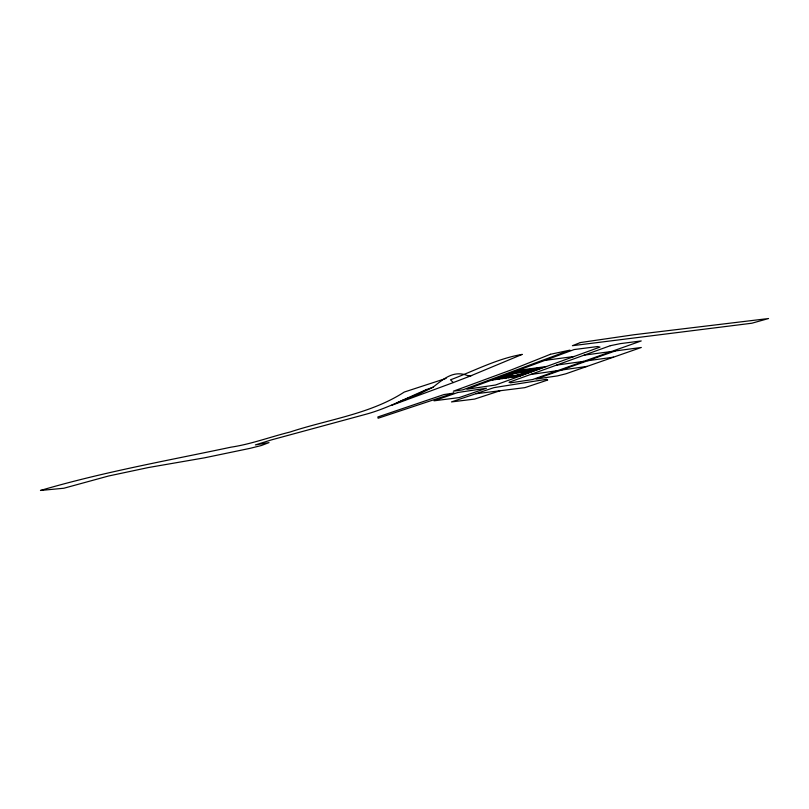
<?xml version="1.0" encoding="UTF-8"?>
<svg xmlns="http://www.w3.org/2000/svg" width="809" height="809" viewBox="0 0 809 809"><rect width="100%" height="100%" fill="white"/><g stroke="black" fill="none" stroke-linecap="round" stroke-linejoin="round"><path stroke-width="1.21" d="M401.153 400.93L420.913 393.194L433.088 387.167C444.849 377.833 454.759 369.41 469.412 376.387L522.26 354.382C496.878 358.711 474.347 370.876 450.492 379.805L453.313 382.566L469.412 376.387M427.061 389.301L414.339 395.763L396.825 402.933M446.113 378.4L404.267 392.052C370.219 414.127 328.06 419.446 289.915 432.067C270.246 436.911 251.103 444.171 231.03 447.165C167.301 460.675 103.026 472.041 40.45 490.466L63.86 488.242L108.548 476.005L148.502 467.521L204.465 457.833L249.941 448.368L261.337 445.526L269.013 442.604L255.391 444.91L271.612 439.843L365.395 414.4C389.078 408.09 410.284 395.631 433.088 387.167M453.313 382.566L391.445 405.41M492.317 380.018L518.225 370.421M495.583 379.542L501.368 377.409M508.406 374.81L514.352 372.605M498.819 379.077L504.614 376.943M502.055 378.622L507.85 376.488M506.353 377.247L511.551 375.336L505.726 376.155M521.036 371.847L526.406 369.875M505.261 378.157L511.076 376.023M508.467 377.702L514.271 375.568M511.642 377.247L517.457 375.113M524.535 372.534L530.512 370.35M516.567 375.781L521.785 373.879L527.478 373.07M536.691 368.439L531.311 370.401L537.004 369.602M514.807 376.792L520.632 374.668M527.711 372.079L533.697 369.895M517.962 376.337L523.787 374.213L498.101 377.874M500.093 390.737L474.64 399.08L451.473 401.921L493.925 387.642L546.52 379.31L547.723 380.018L524.889 387.642L476.066 393.73M468.462 376.225L471.637 375.528M520.339 375.993L491.67 380.109L466.894 389.23L495.482 385.023L599.954 347.101L597.598 346.545L574.147 349.559L517.558 370.512L546.53 366.497M530.492 374.527L557.684 370.623M561.355 370.077L587.112 366.386M513.3 373.748L522.978 372.383M505.129 375.265L511.662 374.345L517.618 372.15L511.076 373.07M587.627 360.753L613.546 357.163M556.582 365.102L583.896 361.32M515.202 372.666L526.568 371.068M544.912 360.389L574.097 356.486M584.149 355.151L611.564 351.48M580.397 342.561L572.398 345.706L751.854 323.226L768.55 318.534L634.074 334.734L580.397 342.561M550.423 354.281L511.945 369.652L453.333 391.222L462.94 389.807L569.941 350.135L550.423 354.281M520.551 370.684L500.528 378.076L522.25 374.971L542.394 367.64L520.551 370.684M527.316 370.795L521.34 372.979L530.876 371.634L536.863 369.46L527.316 370.795M610.32 345.706L509.023 382.273L510.56 382.819L532.484 379.583L641.244 340.933L620.311 343.633L610.32 345.706M453.879 393.093L378.116 418.243L377.854 416.969L443.868 394.58L453.879 393.093M615.255 350.964L536.003 379.057L557.482 375.892L565.855 373.798L641.325 347.466L615.255 350.964M457.843 392.496L434.018 400.819L459.209 397.583L486.492 388.229L457.843 392.496"/></g></svg>
